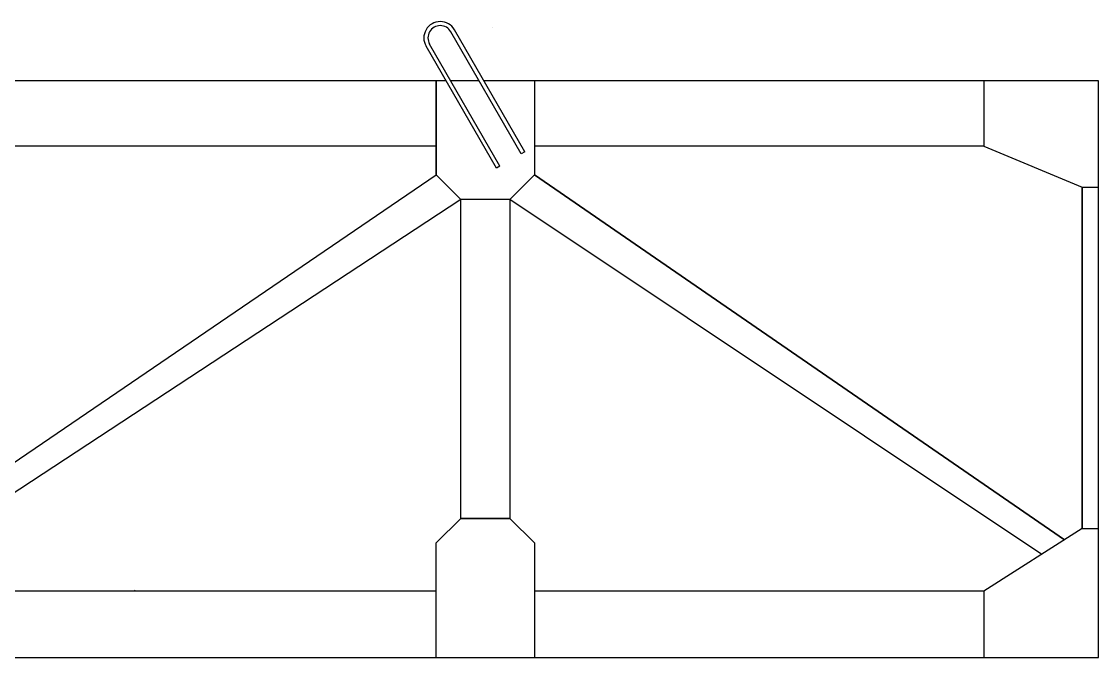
# Model space of a CAD drawing. Header units: millimetres. Extents: x -300689 to 10556, y -104928 to 107291.
# Drawn here: x -20950 to -19461, y 30031 to 30910 of the extents above; entities that cross this region are included whole.
import ezdxf

# ---------------------------------------------------------------- set-up
doc = ezdxf.new("R2010")
doc.units = ezdxf.units.MM
doc.layers.add('анкер', color=7, linetype='Continuous')

msp = doc.modelspace()

# ---------------------------------------------------------------- linework, layer by layer
at = {"layer": 'анкер', "ltscale": 10}
for p, q in [((-20254.4704, 30730.0781), (-20351.7117, 30898.6515)), ((-20299.6278, 30901.5132), (-20299.6278, 30901.5132)), ((-20259.3674, 30727.2508), (-20356.6087, 30895.8242)), ((-20293.6463, 30707.4598), (-20390.8876, 30876.0333)), ((-20288.7493, 30710.2871), (-20385.9906, 30878.8606)), ((-20376.6681, 30697.9735), (-20376.6681, 30828.0695)), ((-20376.6681, 30697.9735), (-20376.6681, 30828.0695)), ((-20240.9587, 30828.0695), (-20240.9587, 30697.9735)), ((-20240.9587, 30828.0695), (-20240.9587, 30697.9735)), ((-20254.4704, 30730.0781), (-20259.3674, 30727.2508)), ((-20288.7493, 30710.2871), (-20293.6463, 30707.4598)), ((-20342.7408, 30664.0462), (-20376.6681, 30697.9735)), ((-20342.7408, 30664.0462), (-20376.6681, 30697.9735)), ((-20240.9587, 30697.9735), (-20274.8861, 30664.0462)), ((-20240.9587, 30697.9735), (-20274.8861, 30664.0462)), ((-20240.9587, 30697.9735), (-19508.0773, 30193.5777)), ((-20240.9587, 30697.9735), (-19508.0773, 30193.5777)), ((-19483.8134, 30680.8551), (-19483.8134, 30209.0362)), ((-19483.8134, 30680.8551), (-19483.8134, 30209.0362)), ((-20274.8861, 30664.0462), (-20342.7408, 30664.0462)), ((-20274.8861, 30664.0462), (-20342.7408, 30664.0462)), ((-19539.6429, 30173.4673), (-20274.8861, 30664.0462)), ((-19539.6429, 30173.4673), (-20274.8861, 30664.0462)), ((-20342.7408, 30223.2437), (-20274.8861, 30223.2437)), ((-20342.7408, 30223.2437), (-20274.8861, 30223.2437)), ((-20376.6681, 30122.5965), (-21065.9587, 30122.5965)), ((-20376.6681, 30122.5965), (-21065.9587, 30122.5965)), ((-20793.2686, 30122.5965), (-20841.0478, 30122.5965)), ((-20793.2686, 30122.5965), (-20841.0478, 30122.5965)), ((-19619.4907, 30122.5965), (-20240.9587, 30122.5965)), ((-19896.0429, 30122.5965), (-19943.8221, 30122.5965)), ((-19896.0429, 30122.5965), (-19943.8221, 30122.5965)), ((-19619.4907, 30122.5965), (-19619.4907, 30030.9927)), ((-22806.4317, 30030.9927), (-19461.1952, 30030.9927))]:
    msp.add_line(p, q, dxfattribs=at)
at = {"layer": 'анкер', "lineweight": 30, "ltscale": 10}
for p, q in [((-20363.2198, 30828.0695), (-21904.4071, 30828.0695)), ((-20376.6681, 30828.0695), (-20376.6681, 30697.9735)), ((-20317.5245, 30828.0695), (-20356.7272, 30828.0695)), ((-20317.5245, 30828.0695), (-20356.7272, 30828.0695)), ((-19461.1952, 30828.0695), (-20311.0456, 30828.0695)), ((-20240.9587, 30828.0695), (-20240.9587, 30697.9735)), ((-19619.4907, 30828.0695), (-19619.4907, 30737.5965)), ((-19461.1952, 30030.9927), (-19461.1952, 30828.0695)), ((-20376.6681, 30737.5965), (-21065.9587, 30737.5965)), ((-19619.4907, 30737.5965), (-20240.9587, 30737.5965)), ((-19619.4907, 30737.5965), (-19483.8134, 30680.8551)), ((-21089.3879, 30212.7455), (-20376.6681, 30697.9735)), ((-20376.6681, 30697.9735), (-20342.7408, 30664.0462)), ((-20240.9587, 30697.9735), (-20274.8861, 30664.0462)), ((-19508.0773, 30193.5777), (-20240.9587, 30697.9735)), ((-19483.8134, 30680.8551), (-19461.1952, 30680.8551)), ((-19483.8134, 30209.0362), (-19483.8134, 30680.8551)), ((-19483.8134, 30209.0362), (-19483.8134, 30680.8551)), ((-20342.7408, 30664.0462), (-21066.0465, 30189.4041)), ((-20342.7408, 30223.2437), (-20342.7408, 30664.0462)), ((-20274.8861, 30664.0462), (-20342.7408, 30664.0462)), ((-20274.8861, 30664.0462), (-20274.8861, 30223.2437)), ((-19539.6429, 30173.4673), (-20274.8861, 30664.0462)), ((-20376.6681, 30189.3163), (-20342.7408, 30223.2437)), ((-20274.8861, 30223.2437), (-20342.7408, 30223.2437)), ((-20293.6236, 30223.2437), (-20342.7408, 30223.2437)), ((-20274.8861, 30223.2437), (-20240.9587, 30189.3163)), ((-19483.8134, 30209.0362), (-19619.4907, 30122.5965)), ((-19483.8134, 30209.0362), (-19461.1952, 30209.0362)), ((-20376.6681, 30030.9927), (-20376.6681, 30189.3163)), ((-20240.9587, 30189.3163), (-20240.9587, 30030.9927)), ((-20376.6681, 30122.5965), (-21065.9587, 30122.5965)), ((-20376.6681, 30122.5965), (-21065.9587, 30122.5965)), ((-19619.4907, 30122.5965), (-20240.9587, 30122.5965)), ((-19619.4907, 30122.5965), (-20240.9587, 30122.5965)), ((-19619.4907, 30122.5965), (-19619.4907, 30030.9927)), ((-19619.4907, 30122.5965), (-19619.4907, 30030.9927)), ((-22806.4317, 30030.9927), (-19461.1952, 30030.9927)), ((-22806.4317, 30030.9927), (-19461.1952, 30030.9927))]:
    msp.add_line(p, q, dxfattribs=at)
at = {"layer": 'анкер', "color": 40, "lineweight": 20}
for p, q in [((-20800.81, 30122.567), (-20800.9223, 30122.6793)), ((-20800.81, 30122.567), (-20800.9223, 30122.6793)), ((-20794.6872, 30122.567), (-20793.2686, 30123.9856)), ((-20794.6872, 30122.567), (-20793.2686, 30123.9856)), ((-19903.5844, 30122.567), (-19903.6966, 30122.6793)), ((-19903.5844, 30122.567), (-19903.6966, 30122.6793))]:
    msp.add_line(p, q, dxfattribs=at)
at = {"layer": 'анкер', "ltscale": 10}
for radius in [22.6182, 16.9637]:
    msp.add_arc((-20371.2996, 30887.3424), radius, 30, 210, dxfattribs=at)

doc.saveas('drawing.dxf')
